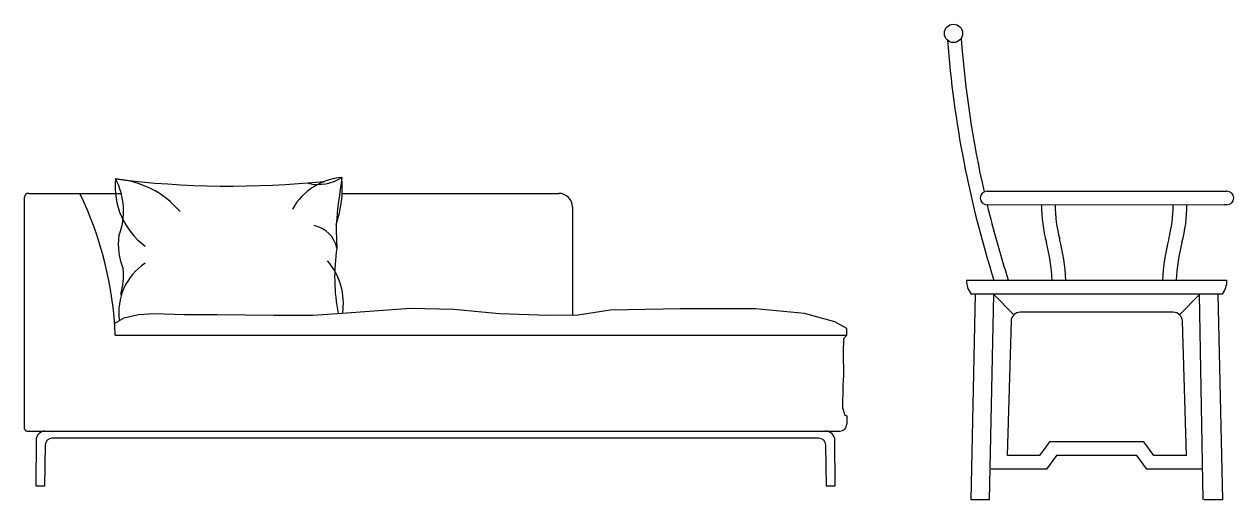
# Model space of a CAD drawing. Header units: inches. Extents: x 11 to 53.5, y 7.4 to 32.2.
# Drawn here: x 21.894 to 24.541, y 17.479 to 18.519 of the extents above; entities that cross this region are included whole.
import ezdxf

# ---------------------------------------------------------------- set-up
doc = ezdxf.new("R2010")
doc.units = ezdxf.units.IN
doc.header["$MEASUREMENT"] = 0
doc.layers.add('02', color=2, linetype='Continuous')

msp = doc.modelspace()

# ---------------------------------------------------------------- linework, layer by layer
at = {"layer": '02'}
for p, q in [((21.8937, 18.1387), (21.8937, 17.6387)), ((21.9037, 18.1487), (22.1059, 18.1487)), ((22.5895, 18.1487), (23.0637, 18.1487)), ((24.0009, 18.1535), (24.5259, 18.1535)), ((23.0937, 18.1187), (23.0937, 17.8822)), ((24.5198, 18.1227), (24.0009, 18.1235)), ((24.5259, 18.1235), (24.5198, 18.1236)), ((23.9559, 17.9585), (24.5259, 17.9585)), ((24.5159, 17.9285), (23.9659, 17.9285)), ((23.9659, 17.4785), (23.9759, 17.9285)), ((24.0059, 17.4785), (24.0159, 17.9277)), ((24.0595, 17.883), (24.0159, 17.9277)), ((24.4223, 17.883), (24.4659, 17.9277)), ((24.4737, 17.4785), (24.4659, 17.9277)), ((24.5059, 17.9285), (24.5159, 17.4785)), ((24.4085, 17.8885), (24.0733, 17.8885)), ((24.0534, 17.8694), (24.0447, 17.5752)), ((24.4371, 17.5752), (24.4285, 17.8694)), ((22.093, 17.8387), (23.6937, 17.8387)), ((23.6937, 17.6623), (23.6937, 17.6437)), ((21.9037, 17.6287), (23.6787, 17.6287)), ((24.1379, 17.6052), (24.1159, 17.5752)), ((24.344, 17.6052), (24.1379, 17.6052)), ((24.366, 17.5752), (24.344, 17.6052)), ((24.1159, 17.5752), (24.0459, 17.5752)), ((24.1531, 17.5752), (24.1311, 17.5452)), ((24.3288, 17.5752), (24.1531, 17.5752)), ((24.3507, 17.5452), (24.3288, 17.5752)), ((24.4371, 17.5752), (24.366, 17.5752)), ((24.1311, 17.5452), (24.0096, 17.5452)), ((24.4708, 17.5452), (24.3507, 17.5452)), ((24.0059, 17.4785), (23.9659, 17.4785)), ((24.5159, 17.4785), (24.4759, 17.4785))]:
    msp.add_line(p, q, dxfattribs=at)
for points in [[(23.6937, 17.8387), (23.6937, 17.853), (23.668, 17.8674), (23.601, 17.8858), (23.4944, 17.896), (23.3298, 17.896), (23.176, 17.8933), (23.1057, 17.8824), (23.0403, 17.8816), (22.9335, 17.8851), (22.8339, 17.8946), (22.739, 17.897), (22.5789, 17.8851), (22.5255, 17.8816), (22.4389, 17.8816), (22.3156, 17.8827), (22.2444, 17.8827), (22.178, 17.8851), (22.1436, 17.8827), (22.1116, 17.8756), (22.0914, 17.8643)], [(23.6937, 17.8387), (23.6867, 17.8303), (23.6861, 17.8003), (23.6867, 17.7511), (23.6855, 17.7279), (23.6844, 17.6798), (23.6895, 17.6633), (23.6937, 17.6623)]]:
    msp.add_lwpolyline(points, dxfattribs=at)
msp.add_lwpolyline([(21.9395, 17.6287, 0.411927), (21.9195, 17.6088), (21.9187, 17.5087), (21.9387, 17.5087), (21.9401, 17.5989, -0.409645), (21.9551, 17.6137), (23.6323, 17.6137, -0.409645), (23.6473, 17.5989), (23.6487, 17.5087), (23.6687, 17.5087), (23.6679, 17.6088, 0.411927), (23.6479, 17.6287)], format="xyb", dxfattribs=at)
msp.add_circle((23.9274, 18.4985), 0.02, dxfattribs=at)
for centre, radius, start, end in [((26.2193, 18.6572), 2.3115, 184.3128, 197.5939), ((26.2193, 18.6572), 2.2815, 184.2656, 192.7927), ((22.2545, 18.1635), 0.1619, 174.11, 233.4289), ((21.9637, 18.1105), 0.1473, 338.3017, 28.2264), ((22.3453, 20.202), 2.0375, 262.901, 275.8035), ((22.0792, 17.9765), 0.2041, 40.4189, 85.9871), ((22.6002, 18.0464), 0.1376, 94.6803, 150.371), ((22.5375, 18.2624), 0.0942, 256.3005, 303.1425), ((23.9351, 17.9657), 1.3636, 170.8108, 175.1902), ((22.3328, 18.1624), 0.257, 341.3058, 4.6952), ((21.9035, 18.1389), 0.00981, 88.8997, 181.1003), ((21.2884, 17.802), 0.8054, 2.6116, 25.4973), ((23.0637, 18.1187), 0.03, 0, 90), ((24.0009, 18.1385), 0.015, 90, 270), ((24.5259, 18.1385), 0.015, 270, 90), ((26.2193, 18.6572), 2.2815, 193.5281, 197.833), ((24.4327, 18.1232), 0.3128, 179.9301, 195.1644), ((24.4327, 18.1232), 0.2828, 179.9264, 195.2311), ((24.1255, 18.1232), 0.2828, 344.7689, 0.0736), ((24.1255, 18.1232), 0.3128, 344.8356, 0.0736), ((22.2394, 18.0377), 0.1401, 172.4632, 202.983), ((22.5168, 18.0171), 0.062, 10.6689, 79.6058), ((24.5439, 18.1182), 1.9682, 181.1124, 182.6095), ((23.6617, 17.9257), 0.4831, 3.9033, 13.8553), ((23.6697, 17.9273), 0.5049, 3.5509, 13.9354), ((24.8885, 17.9273), 0.5049, 166.0646, 176.4491), ((24.8965, 17.9257), 0.4831, 166.1447, 176.0967), ((22.9921, 17.9656), 0.4191, 171.3566, 190.9724), ((22.2284, 17.889), 0.1278, 123.3703, 188.5549), ((21.9582, 17.9702), 0.1528, 343.77, 4.7767), ((22.4508, 17.9082), 0.1413, 350.8749, 41.1678), ((24.0037, 17.9578), 0.0478, 179.1214, 217.7485), ((24.4781, 17.9578), 0.0478, 322.2515, 0.8786), ((24.0733, 17.8685), 0.02, 90, 177.4552), ((24.4085, 17.8685), 0.02, 2.5448, 90), ((21.9019, 17.6369), 0.00841, 167.7842, 282.2158), ((23.6787, 17.6437), 0.015, 270, 0)]:
    msp.add_arc(centre, radius, start, end, dxfattribs=at)

doc.saveas('drawing.dxf')
